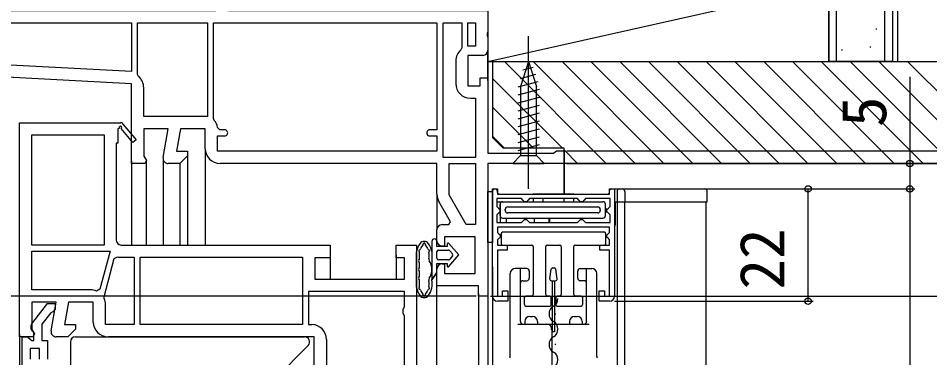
# Model space of a CAD drawing. Units: millimetres, scale not verified. Extents: x -525 to 525, y -783 to 778.
# Drawn here: x -329.2 to -150.2, y 339.2 to 405.8 of the extents above; entities that cross this region are included whole.
import ezdxf
from ezdxf.enums import TextEntityAlignment as Align

# ---------------------------------------------------------------- set-up
doc = ezdxf.new("R2010")
doc.units = ezdxf.units.MM
doc.header["$LTSCALE"] = 4
for name, color, linetype in [('0-2_YKK_11', 7, 'Continuous'), ('0-4_YKK_12', 2, 'Continuous'), ('0-5_YKK_13', 4, 'Continuous'), ('0-7_YKK_D', 6, 'Continuous'), ('0-9_YSS_K', 3, 'Continuous'), ('0-A_YSS_KE', 3, 'Continuous')]:
    doc.layers.add(name, color=color, linetype=linetype)
doc.styles.add('ＭＳ ゴシック', font='')
doc.styles.get('ＭＳ ゴシック').set_extended_font_data('MS Gothic')

msp = doc.modelspace()

# ---------------------------------------------------------------- linework, layer by layer
at = {"layer": '0-2_YKK_11'}
for p, q in [((-243.299, 397.4), (-243.299, 393)), ((-219.099, 370.1), (-219.399, 370.4)), ((-246.999, 362.1), (-246.999, 364.3)), ((-308.999, 358.9), (-306.499, 358.9))]:
    msp.add_line(p, q, dxfattribs=at)
for points in [[(-350.999, 407.3), (-290.399, 407.3), (-290.399, 435.3), (-286.999, 435.3), (-286.999, 433.4), (-287.499, 432.9), (-287.999, 432.4), (-287.999, 407.3), (-236.999, 407.3), (-236.999, 403.058), (-237.119, 402.875), (-237.119, 402.325), (-236.999, 402.142), (-236.999, 399.5)], [(-305.623, 394.376), (-305.799, 394.758), (-305.799, 404.9), (-292.099, 404.9)], [(-292.099, 404.9), (-292.099, 386.5), (-304.599, 386.5), (-304.599, 392.165)], [(-290.899, 404.9), (-246.999, 404.9), (-246.999, 383.9), (-248.399, 383.9)], [(-290.761, 385.755), (-290.899, 386.1), (-290.899, 404.9)], [(-245.799, 378.5), (-245.799, 404.9), (-242.099, 404.9), (-242.099, 399.992), (-242.277, 399.61)], [(-237.999, 398.5), (-240.899, 398.5), (-240.899, 392.5), (-238.499, 392.5), (-238.499, 394.1), (-236.999, 394.1), (-236.999, 379.3), (-224.091, 379.3), (-223.795, 379.55), (-223.499, 379.8), (-221.999, 379.8), (-221.999, 377.3), (-236.999, 377.3), (-236.999, 351.3), (-238.799, 351.3), (-238.799, 353.3), (-246.999, 353.3), (-246.999, 356.6)], [(-300.784, 378.474), (-299.792, 384.1), (-304.599, 384.1), (-304.599, 378.744), (-304.057, 377.876), (-304.376, 377.3), (-306.999, 377.3), (-306.999, 392.942), (-351.052, 395.25)], [(-240.399, 390.1), (-239.399, 390.1), (-239.399, 378.5), (-245.799, 378.5)], [(-328.999, 343.3), (-328.999, 385.3), (-309.133, 385.3), (-308.999, 385.377), (-306.094, 381.959), (-306.704, 381.441), (-309.015, 384.161)], [(-309.393, 384.226), (-309.699, 384.049), (-309.699, 381.3), (-309.999, 381.3), (-309.999, 362.3)], [(-292.499, 380.2), (-292.499, 384.1), (-297.355, 384.1), (-298.131, 379.7), (-295.999, 379.7), (-295.999, 378.8), (-297.499, 377.3), (-299.799, 377.3)], [(-288.699, 383.9), (-289.615, 383.9), (-290.112, 384.348)], [(-248.399, 382.7), (-246.999, 382.7), (-246.999, 379.7), (-290.099, 379.7), (-290.099, 382.7), (-288.699, 382.7)], [(-246.999, 371.273), (-246.999, 377.3), (-289.599, 377.3)], [(-236.099, 351.3), (-236.099, 372.3), (-235.099, 372.3), (-235.099, 371.3), (-213.099, 371.3), (-213.099, 372.3), (-212.099, 372.3), (-212.099, 351.3)], [(-245.999, 365.3), (-244.654, 365.3), (-244.327, 365.867), (-246.611, 369.823)], [(-219.399, 370.4), (-228.799, 370.4), (-229.099, 370.1), (-229.399, 369.8), (-229.799, 369.8), (-230.099, 370.1), (-230.399, 370.4), (-235.199, 370.4), (-235.199, 368.85), (-234.899, 368.55), (-234.599, 368.25), (-234.599, 367.85), (-234.899, 367.55), (-235.199, 367.25), (-235.199, 365.7), (-230.399, 365.7), (-230.099, 366), (-229.799, 366.3), (-229.399, 366.3), (-229.099, 366), (-228.799, 365.7), (-219.399, 365.7), (-219.099, 366), (-218.799, 366.3), (-218.399, 366.3), (-218.099, 366), (-217.799, 365.7), (-212.999, 365.7), (-212.999, 367.25), (-213.299, 367.55), (-213.599, 367.85), (-213.599, 368.25), (-213.299, 368.55), (-212.999, 368.85), (-212.999, 370.4), (-217.799, 370.4), (-218.099, 370.1), (-218.399, 369.8), (-218.799, 369.8), (-219.099, 370.1)], [(-213.099, 364.8), (-235.099, 364.8), (-235.099, 363.77), (-234.899, 363.57), (-234.599, 363.27), (-234.599, 362.83), (-234.899, 362.53), (-235.099, 362.33), (-235.099, 361.3), (-233.199, 361.3), (-233.199, 360.3), (-235.099, 360.3), (-235.099, 351.3), (-234.099, 351.3), (-234.099, 352.3), (-233.099, 352.3), (-233.099, 350.3), (-235.099, 350.3)], [(-213.099, 350.3), (-215.099, 350.3), (-215.099, 352.3), (-214.099, 352.3), (-214.099, 351.3), (-213.099, 351.3), (-213.099, 360.297), (-214.999, 360.297), (-214.999, 361.297), (-213.099, 361.297), (-213.099, 362.35), (-213.299, 362.55), (-213.599, 362.85), (-213.599, 363.25), (-213.299, 363.55), (-213.099, 363.75), (-213.099, 364.8)], [(-245.999, 357.6), (-245.499, 357.6), (-245.499, 355.7), (-239.499, 355.7), (-239.499, 362.9), (-245.499, 362.9), (-245.499, 361.1), (-245.999, 361.1)], [(-326.599, 360.1), (-311.22, 360.1), (-313.225, 352.616), (-313.898, 352.283)], [(-314.999, 352.5), (-326.599, 352.5), (-326.599, 360.1)], [(-308.999, 361.3), (-267.999, 361.3), (-267.999, 358.8), (-270.999, 358.8), (-270.999, 354.6), (-253.399, 354.6), (-253.399, 358.8), (-254.999, 358.8), (-254.999, 361.3), (-250.999, 361.3), (-250.999, 320.3)], [(-312.355, 350.791), (-312.382, 351.126), (-310.371, 358.632), (-309.774, 358.989)], [(-306.499, 358.9), (-306.499, 345.7), (-312.099, 345.7), (-312.099, 349.6)], [(-253.399, 352.2), (-272.199, 352.2), (-272.199, 345.7), (-271.599, 345.7)], [(-268.699, 342.8), (-268.699, 330.895), (-269.149, 330.397), (-269.599, 329.9), (-269.599, 321.7), (-253.399, 321.7), (-253.399, 325.434), (-253.649, 325.867), (-253.649, 326.733), (-253.399, 327.166), (-253.399, 333.434), (-253.649, 333.867), (-253.649, 334.733), (-253.399, 335.166), (-253.399, 347.434), (-253.649, 347.867), (-253.649, 348.733), (-253.399, 349.166), (-253.399, 352.2)], [(-322.784, 344.474), (-321.792, 350.1), (-326.599, 350.1), (-326.599, 344.744), (-326.057, 343.876), (-326.376, 343.3), (-328.999, 343.3)], [(-326.586, 345.817), (-323.474, 349.801), (-321.999, 349.801), (-321.999, 348.699), (-322.475, 348.2), (-322.844, 348.008), (-324.599, 345.762), (-324.599, 342.601), (-323.499, 342.601), (-323.499, 338.933)], [(-314.499, 346.2), (-314.499, 350.1), (-319.355, 350.1), (-320.131, 345.7), (-317.999, 345.7), (-317.999, 344.8), (-319.499, 343.3), (-321.799, 343.3)], [(-328.499, 338.933), (-328.499, 343.301), (-327.399, 343.301), (-326.903, 342.863), (-326.606, 342.601), (-326.199, 342.601), (-326.199, 344.001), (-326.399, 344.401)], [(-251.999, 319.3), (-272.188, 319.3), (-273.225, 316.559), (-273.973, 316.841), (-272.499, 320.739), (-272.499, 321.634), (-272.749, 322.067), (-272.999, 322.5), (-272.999, 323.8), (-271.999, 323.8), (-271.999, 332.8), (-271.099, 332.8), (-271.099, 343.3), (-311.599, 343.3)], [(-325.099, 338.933), (-325.099, 341.001), (-326.899, 341.001), (-326.899, 338.933)]]:
    msp.add_lwpolyline(points, dxfattribs=at)
for points in [[(-306.999, 395.345), (-349.599, 397.578), (-349.599, 404.9), (-306.999, 404.9)], [(-239.399, 404.9), (-239.399, 400.3), (-240.899, 400.3), (-240.899, 404.9)], [(-312.399, 382.9), (-312.399, 361.3), (-326.599, 361.3), (-326.599, 382.9)], [(-239.399, 377.3), (-239.399, 365.3), (-241.228, 365.3), (-244.599, 371.139), (-244.599, 377.3)], [(-273.399, 345.7), (-305.299, 345.7), (-305.299, 358.9), (-273.399, 358.9)]]:
    msp.add_lwpolyline(points, close=True, dxfattribs=at)
for centre, radius, start, end in [((-240.399, 397.4), 2.9, 130.36099, 179.99999), ((-237.999, 399.5), 1, 270.00001, 359.99999), ((-307.499, 392.165), 2.9, 359.99999, 49.67978), ((-240.399, 393), 2.9, 180.00001, 269.99999), ((-292.499, 384.1), 2.4, 5.9378, 43.60284), ((-309.177, 384.351), 0.25, 310.35701, 210), ((-288.699, 383.3), 0.6, 269.99999, 90.00001), ((-248.399, 383.3), 0.6, 89.99999, 270.00001), ((-289.599, 380.2), 2.9, 180.00001, 269.99999), ((-299.799, 378.3), 1, 170.00002, 270), ((-244.099, 371.273), 2.9, 179.99998, 209.99999), ((-245.999, 364.3), 1, 90.00001, 179.99999), ((-308.999, 362.3), 1, 180.00001, 269.99999), ((-245.999, 362.1), 1, 180.00001, 269.99999), ((-308.999, 362.3), 3.4, 256.82613, 269.99998), ((-245.999, 356.6), 1, 90.00001, 179.99999), ((-314.999, 349.6), 2.9, 67.68615, 89.99999), ((-235.099, 351.3), 1, 180.00001, 269.99999), ((-213.099, 351.3), 1, 270.00001, 359.99999), ((-314.999, 349.6), 2.9, 359.99996, 24.25263), ((-325.799, 345.201), 1, 141.91328, 233.13011), ((-311.599, 346.2), 2.9, 180.00001, 269.99999), ((-271.599, 342.8), 2.9, 0.00001, 89.99999), ((-321.799, 344.3), 1, 169.99999, 269.99998)]:
    msp.add_arc(centre, radius, start, end, dxfattribs=at)
at = {"layer": '0-4_YKK_12'}
for p, q in [((-236.999, 399.5), (-236.999, 393.6)), ((-236.999, 393.6), (-236.999, 399.5)), ((-292.499, 380.2), (-292.499, 361.3)), ((-300.799, 378.3), (-300.799, 361.3)), ((-295.999, 379.007), (-295.999, 361.3)), ((-306.999, 377.8), (-306.999, 361.3)), ((-304.099, 377.8), (-304.099, 361.3)), ((-297.499, 377.345), (-297.499, 361.3)), ((-221.999, 377.8), (-221.999, 371.3)), ((-221.999, 371.3), (-221.999, 377.8)), ((-246.999, 371.273), (-246.999, 364.3)), ((-211.599, 369.8), (-211.599, 208.8)), ((-210.099, 208.8), (-210.099, 369.8)), ((-194.099, 208.8), (-194.099, 369.8)), ((-267.999, 359.3), (-267.999, 354.6)), ((-254.999, 359.3), (-254.999, 354.6)), ((-236.099, 357.002), (-236.099, 310.3)), ((-246.999, 208.8), (-246.999, 353.8)), ((-238.799, 351.8), (-238.799, 310.28)), ((-236.999, 351.8), (-236.999, 310.283)), ((-224.479, 350.7), (-224.479, 350.8)), ((-223.719, 347.7), (-223.719, 347.9)), ((-224.479, 344.7), (-224.479, 344.9)), ((-328.999, 343.8), (-328.999, 208.8)), ((-328.503, 208.8), (-328.503, 342.3)), ((-223.719, 341.7), (-223.719, 341.9))]:
    msp.add_line(p, q, dxfattribs=at)
for centre, start, end in [((-223.261, 347.8), 119.20254, 240.79746), ((-224.938, 350.8), 299.20254, 359.99929), ((-224.938, 344.8), 299.20254, 60.79746), ((-223.261, 341.8), 119.20254, 240.79746), ((-224.938, 338.8), 299.20254, 60.79746)]:
    msp.add_arc(centre, 1.718, start, end, dxfattribs=at)
at = {"layer": '0-5_YKK_13'}
for p, q in [((-228.999, 372.3), (-228.999, 402.3)), ((-228.999, 397.3), (-230.549, 392.384)), ((-228.061, 396.153), (-230.111, 395.604)), ((-228.999, 397.3), (-227.449, 392.384)), ((-227.609, 394.721), (-230.645, 393.908)), ((-227.158, 393.289), (-231.099, 392.233)), ((-230.549, 392.384), (-230.549, 378.85)), ((-227.449, 378.85), (-227.449, 392.384)), ((-226.899, 391.806), (-231.099, 390.68)), ((-226.899, 390.253), (-231.099, 389.127)), ((-226.899, 388.7), (-231.099, 387.574)), ((-226.899, 387.147), (-231.099, 386.021)), ((-226.899, 385.594), (-231.099, 384.469)), ((-226.899, 384.041), (-231.099, 382.916)), ((-226.899, 382.488), (-231.099, 381.363)), ((-226.899, 380.935), (-231.099, 379.81)), ((-232.099, 377.3), (-230.549, 378.85)), ((-230.549, 378.85), (-227.449, 378.85)), ((-225.899, 377.3), (-227.449, 378.85)), ((-232.099, 377.3), (-225.899, 377.3)), ((-236.099, 369.8), (-236.099, 371.8)), ((-235.099, 371.6), (-235.099, 371.8)), ((-234.799, 371.3), (-213.399, 371.3)), ((-220.099, 371.3), (-228.099, 371.3)), ((-222.099, 371.3), (-226.099, 371.3)), ((-213.099, 371.6), (-213.099, 372)), ((-212.799, 372.3), (-194.399, 372.3)), ((-211.599, 371.8), (-211.599, 369.8)), ((-210.099, 371.8), (-210.099, 369.8)), ((-193.899, 369.8), (-193.899, 371.8)), ((-235.199, 369.8), (-214.399, 369.8)), ((-234.599, 369.8), (-234.599, 365.7)), ((-234.599, 369.3), (-234.599, 367.1)), ((-234.599, 367.1), (-234.599, 369.3)), ((-228.099, 370.4), (-228.099, 369.8)), ((-226.099, 369.8), (-226.099, 370.4)), ((-222.099, 370.4), (-222.099, 369.8)), ((-220.099, 369.8), (-220.099, 370.4)), ((-213.899, 367.1), (-213.899, 369.3)), ((-211.899, 365.3), (-211.899, 369.8)), ((-211.899, 369.8), (-193.899, 369.8)), ((-233.599, 368.1), (-233.599, 368.3)), ((-233.099, 368.8), (-215.399, 368.8)), ((-215.399, 367.6), (-233.099, 367.6)), ((-214.899, 368.3), (-214.899, 368.1)), ((-213.596, 368.296), (-213.899, 368.6)), ((-213.899, 367.6), (-213.599, 367.9)), ((-234.099, 366.6), (-214.399, 366.6)), ((-233.299, 365.7), (-233.299, 366.6)), ((-229.599, 366.3), (-229.899, 366.6)), ((-229.299, 366.6), (-229.599, 366.3)), ((-227.899, 366.6), (-227.899, 365.7)), ((-224.999, 366.6), (-224.999, 365.7)), ((-224.799, 365.7), (-224.799, 366.6)), ((-218.599, 366.3), (-218.899, 366.6)), ((-218.299, 366.6), (-218.599, 366.3)), ((-214.099, 363.797), (-234.099, 363.797)), ((-247.999, 362.001), (-247.999, 354.451)), ((-246.999, 361), (-246.999, 362)), ((-246.999, 361), (-246.999, 362)), ((-234.399, 363.497), (-234.399, 361.597)), ((-213.799, 361.597), (-213.799, 363.497)), ((-250.999, 353.009), (-250.999, 359.991)), ((-244.999, 361), (-246.999, 361)), ((-246.999, 358.7), (-246.999, 360)), ((-246.699, 360.3), (-244.699, 360.3)), ((-244.999, 361.498), (-244.999, 361)), ((-242.699, 359.35), (-244.643, 361.629)), ((-244.471, 360.195), (-243.917, 359.545)), ((-234.099, 361.297), (-228.399, 361.297)), ((-228.099, 360.997), (-228.099, 351.597)), ((-225.599, 351.597), (-225.599, 360.997)), ((-225.299, 361.297), (-222.899, 361.297)), ((-222.599, 360.997), (-222.599, 351.597)), ((-220.099, 351.597), (-220.099, 360.997)), ((-219.799, 361.297), (-214.099, 361.297)), ((-250.399, 358.709), (-250.399, 359.712)), ((-244.699, 358.4), (-246.699, 358.4)), ((-244.643, 357.071), (-242.699, 359.35)), ((-243.917, 359.155), (-244.471, 358.505)), ((-250.399, 357.029), (-250.399, 357.651)), ((-246.999, 357.7), (-244.999, 357.7)), ((-246.999, 355.9), (-246.999, 357.7)), ((-246.999, 355.9), (-246.999, 357.7)), ((-244.999, 357.7), (-244.999, 357.202)), ((-229.349, 356.7), (-231.599, 356.7)), ((-230.599, 346.3), (-230.599, 356.7)), ((-224.801, 354.642), (-224.534, 356.542)), ((-224.237, 356.8), (-223.961, 356.8)), ((-223.397, 354.642), (-223.664, 356.542)), ((-218.849, 356.7), (-216.599, 356.7)), ((-217.599, 346.3), (-217.599, 356.7)), ((-250.399, 355.349), (-250.399, 355.971)), ((-232.599, 339.418), (-232.599, 355.7)), ((-228.849, 356.2), (-228.849, 354.8)), ((-219.349, 354.8), (-219.349, 356.2)), ((-215.599, 339.418), (-215.599, 355.7)), ((-250.399, 353.288), (-250.399, 354.291)), ((-230.099, 354.3), (-229.349, 354.3)), ((-224.504, 354.3), (-223.694, 354.3)), ((-223.899, 354.3), (-223.899, 344.3)), ((-218.099, 354.3), (-218.849, 354.3)), ((-229.849, 350.997), (-229.849, 349.797)), ((-228.399, 351.297), (-229.549, 351.297)), ((-224.849, 351.297), (-225.299, 351.297)), ((-224.549, 349.597), (-224.549, 350.997)), ((-223.649, 350.997), (-223.649, 349.597)), ((-222.899, 351.297), (-223.349, 351.297)), ((-218.649, 351.297), (-219.799, 351.297)), ((-218.349, 349.797), (-218.349, 350.997)), ((-229.349, 349.297), (-224.849, 349.297)), ((-223.349, 349.297), (-218.849, 349.297)), ((-231.099, 345.8), (-217.099, 345.8)), ((-229.749, 346.3), (-229.749, 345.8)), ((-228.749, 347.3), (-228.249, 347.3)), ((-227.249, 346.3), (-227.249, 345.8)), ((-220.949, 346.3), (-220.949, 345.8)), ((-219.949, 347.3), (-219.449, 347.3)), ((-218.449, 346.3), (-218.449, 345.8)), ((-224.399, 344.8), (-224.399, 334.3)), ((-319.004, 342.3), (-319.004, 334.3)), ((-318.004, 343.3), (-273.004, 343.3)), ((-280.297, 333.593), (-272.297, 341.593))]:
    msp.add_line(p, q, dxfattribs=at)
msp.add_lwpolyline([(-236.099, 361.8), (-237.019, 361.8), (-237.019, 371.8), (-236.099, 371.8)], close=True, dxfattribs=at)
for points in [[(-247.999, 354.451), (-246.999, 355.9), (-247.999, 354.451)], [(-223.899, 344.3), (-224.299, 344.3), (-224.299, 354.3)]]:
    msp.add_lwpolyline(points, dxfattribs=at)
for centre, radius, start, end in [((-235.599, 371.8), 0.5, 90, 180), ((-235.599, 371.8), 0.5, 0, 90), ((-234.799, 371.6), 0.3, 180, 270), ((-213.399, 371.6), 0.3, 270, 0), ((-212.799, 372), 0.3, 90, 180), ((-211.099, 371.8), 0.5, 90, 180), ((-210.599, 371.8), 0.5, 0, 90), ((-194.399, 371.8), 0.5, 0, 90), ((-234.099, 369.3), 0.5, 90, 180), ((-214.399, 369.3), 0.5, 0, 90), ((-234.099, 367.1), 0.5, 180, 270), ((-233.099, 368.3), 0.5, 90, 180), ((-233.099, 368.1), 0.5, 180, 270), ((-215.399, 368.3), 0.5, 0, 90), ((-215.399, 368.1), 0.5, 270, 0), ((-214.399, 367.1), 0.5, 270, 0), ((-212.399, 365.3), 0.5, 306.8699, 360), ((-234.099, 363.497), 0.3, 90, 180), ((-214.099, 363.497), 0.3, 0, 90), ((-249.499, 361.001), 1, 37.38277, 142.61723), ((-247.499, 362.001), 0.5, 0.11462, 179.88538), ((-247.499, 362), 0.5, 0.00002, 0.11467), ((-250.399, 359.991), 0.6, 167.56012, 180), ((-247.274, 359.301), 3.8, 142.61723, 167.56012), ((-250.351, 360.181), 0.2, 107.41595, 215.89399), ((-250.999, 359.712), 0.6, 0, 35.89399), ((-250.501, 360.658), 0.3, 287.41595, 337.1967), ((-247.274, 359.301), 3.2, 141.12634, 157.1967), ((-249.999, 361.498), 0.3, 321.12634, 0.38612), ((-249.499, 361.501), 0.2, 359.61393, 180.38612), ((-248.999, 361.498), 0.3, 179.61393, 218.87367), ((-251.724, 359.301), 3.2, 22.8033, 38.87367), ((-248.498, 360.658), 0.3, 202.8033, 252.58405), ((-251.724, 359.301), 3.8, 11.41207, 37.38277), ((-248.647, 360.181), 0.2, 319.31808, 72.58405), ((-248.268, 359.855), 0.3, 139.31808, 189.09882), ((-246.699, 360), 0.3, 90, 180), ((-244.797, 361.498), 0.202, 40.46381, 180), ((-244.699, 360), 0.3, 40.46381, 90), ((-234.099, 361.597), 0.3, 180, 270), ((-228.399, 360.997), 0.3, 0, 90), ((-225.299, 360.997), 0.3, 90, 180), ((-222.899, 360.997), 0.3, 0, 90), ((-219.799, 360.997), 0.3, 90, 180), ((-214.099, 361.597), 0.3, 270, 360), ((-250.399, 358.18), 0.2, 138.59038, 221.40962), ((-250.999, 358.709), 0.6, 318.59038, 0), ((-247.999, 358.549), 0.6, 168.58793, 212.63687), ((-251.724, 359.301), 3.2, 348.58793, 9.09882), ((-251.199, 356.5), 3.2, 327.36313, 32.63687), ((-246.699, 358.7), 0.3, 180, 270), ((-244.699, 358.7), 0.3, 270, 319.53619), ((-244.145, 359.35), 0.3, 319.53619, 40.46381), ((-250.399, 356.5), 0.2, 138.59038, 221.40962), ((-250.999, 357.651), 0.6, 0, 41.40962), ((-250.999, 357.029), 0.6, 318.59038, 0), ((-250.999, 355.971), 0.6, 0, 41.40962), ((-244.797, 357.202), 0.202, 180.00003, 319.53622), ((-231.599, 355.7), 1, 90, 180), ((-229.349, 356.2), 0.5, 0, 90), ((-224.237, 356.5), 0.3, 90, 172), ((-223.961, 356.5), 0.3, 8, 90), ((-218.849, 356.2), 0.5, 90, 180), ((-216.599, 355.7), 1, 360, 90), ((-250.399, 354.82), 0.2, 138.59038, 221.40962), ((-250.999, 355.349), 0.6, 318.59038, 0), ((-250.999, 354.291), 0.6, 0, 41.40962), ((-247.999, 354.451), 0.6, 147.36313, 191.41207), ((-229.349, 354.8), 0.5, 270, 0), ((-224.504, 354.6), 0.3, 172, 270), ((-223.694, 354.6), 0.3, 270, 8), ((-218.849, 354.8), 0.5, 180, 270), ((-250.399, 353.009), 0.6, 180, 192.43989), ((-247.274, 353.699), 3.8, 192.43989, 217.38277), ((-250.351, 352.819), 0.2, 144.106, 252.58405), ((-250.999, 353.288), 0.6, 324.106, 0), ((-251.724, 353.699), 3.8, 322.61723, 11.41207), ((-251.724, 353.699), 3.2, 350.90118, 11.41207), ((-248.647, 352.819), 0.2, 287.41595, 40.68193), ((-248.268, 353.145), 0.3, 170.90118, 220.68193), ((-230.099, 353.8), 0.5, 90, 180), ((-218.099, 353.8), 0.5, 360, 90), ((-250.501, 352.342), 0.3, 22.8033, 72.58405), ((-249.499, 351.999), 1, 217.38277, 322.61723), ((-247.274, 353.699), 3.2, 202.8033, 218.87367), ((-249.999, 351.502), 0.3, 359.61392, 38.87367), ((-249.499, 351.499), 0.2, 179.61392, 0.38608), ((-248.999, 351.502), 0.3, 141.12633, 180.38608), ((-251.724, 353.699), 3.2, 321.12633, 337.1967), ((-248.498, 352.342), 0.3, 107.41595, 157.1967), ((-229.549, 350.997), 0.3, 90, 180), ((-228.399, 351.597), 0.3, 270, 0), ((-225.299, 351.597), 0.3, 180, 270), ((-224.849, 350.997), 0.3, 0, 90), ((-223.349, 350.997), 0.3, 90, 180), ((-222.899, 351.597), 0.3, 270, 0), ((-219.799, 351.597), 0.3, 180, 270), ((-218.649, 350.997), 0.3, 360, 90), ((-229.349, 349.797), 0.5, 180, 270), ((-224.849, 349.597), 0.3, 270, 0), ((-223.349, 349.597), 0.3, 180, 270), ((-218.849, 349.797), 0.5, 270, 360), ((-230.099, 346.3), 0.5, 180, 270), ((-228.749, 346.3), 1, 90, 180), ((-228.249, 346.3), 1, 360, 90), ((-225.399, 344.8), 1, 360, 90), ((-219.949, 346.3), 1, 90, 180), ((-219.449, 346.3), 1, 360, 90), ((-218.099, 346.3), 0.5, 270, 360), ((-318.004, 342.3), 1, 90, 180), ((-273.004, 342.3), 1, 315, 90), ((-233.099, 339.418), 0.5, 333.43495, 0), ((-215.099, 339.418), 0.5, 180, 206.56505)]:
    msp.add_arc(centre, radius, start, end, dxfattribs=at)
at = {"layer": '0-7_YKK_D'}
for p, q in [((-154.099, 394.281), (-154.099, 377.3)), ((-221.499, 379.8), (-92.999, 379.8)), ((-221.499, 377.3), (-92.999, 377.3)), ((-221.499, 377.3), (-72.999, 377.3)), ((-221.499, 377.3), (-72.999, 377.3)), ((-221.499, 377.3), (-92.999, 377.3)), ((-221.499, 377.3), (-153.099, 377.3)), ((-154.099, 377.3), (-154.099, 372.3)), ((-211.599, 372.3), (-173.099, 372.3)), ((-211.599, 372.3), (-153.099, 372.3)), ((-211.599, 372.3), (-153.099, 372.3)), ((-174.099, 350.3), (-174.099, 372.3)), ((-154.099, 372.3), (-154.099, 37.3)), ((-239.299, 351.3), (-432.999, 351.3)), ((-236.499, 351.3), (-92.999, 351.3)), ((-236.499, 351.3), (-92.999, 351.3)), ((-236.499, 351.3), (-112.999, 351.3)), ((-212.099, 350.3), (-173.099, 350.3))]:
    msp.add_line(p, q, dxfattribs=at)
for centre in [(-154.099, 377.3), (-174.099, 372.3), (-154.099, 372.3), (-154.099, 372.3), (-174.099, 350.3)]:
    msp.add_circle(centre, 0.637, dxfattribs=at)
at = {"layer": '0-9_YSS_K'}
for p, q in [((-168.499, 397.3), (-168.499, 547.3)), ((-158.999, 397.3), (-158.999, 547.3)), ((-156.499, 547.3), (-156.499, 397.3)), ((-236.999, 397.3), (-169.999, 412.3)), ((-160.8, 403.679), (-160.6, 403.679)), ((-167.514, 399.579), (-167.314, 399.579)), ((-161.973, 400.185), (-161.773, 400.185)), ((-233.721, 397.3), (-213.721, 377.3)), ((-228.064, 397.3), (-208.064, 377.3)), ((-222.407, 397.3), (-202.407, 377.3)), ((-216.75, 397.3), (-196.75, 377.3)), ((-211.094, 397.3), (-191.094, 377.3)), ((-205.437, 397.3), (-185.437, 377.3)), ((-199.78, 397.3), (-179.78, 377.3)), ((-194.123, 397.3), (-174.123, 377.3)), ((-188.466, 397.3), (-168.466, 377.3)), ((-182.809, 397.3), (-162.809, 377.3)), ((-177.152, 397.3), (-157.152, 377.3)), ((-171.496, 397.3), (-151.496, 377.3)), ((-165.839, 397.3), (-145.839, 377.3)), ((-160.182, 397.3), (-140.182, 377.3)), ((-154.525, 397.3), (-136.999, 379.774)), ((-235.999, 393.921), (-222.357, 380.279)), ((-235.999, 388.264), (-228.035, 380.3)), ((-235.999, 382.608), (-233.692, 380.3)), ((-222.02, 379.942), (-219.378, 377.3))]:
    msp.add_line(p, q, dxfattribs=at)
msp.add_lwpolyline([(-236.999, 397.3), (-169.999, 397.3), (-169.999, 412.3), (-236.999, 412.3)], close=True, dxfattribs=at)
at = {"layer": '0-A_YSS_KE'}
for p, q in [((-169.999, 547.3), (-169.999, 397.3)), ((-157.499, 547.3), (-157.499, 397.3)), ((-157.499, 397.3), (-169.999, 397.3))]:
    msp.add_line(p, q, dxfattribs=at)
for points in [[(-235.999, 397.3), (-136.999, 397.3), (-136.999, 379.3)], [(-138.999, 377.3), (-221.999, 377.3), (-221.999, 380.3), (-233.999, 380.3), (-235.999, 382.3), (-235.999, 397.3)]]:
    msp.add_lwpolyline(points, dxfattribs=at)

# ---------------------------------------------------------------- texts
at = {"layer": '0-7_YKK_D', "style": 'ＭＳ ゴシック'}
for s, p in [('5', (-156.099, 384.44)), ('22', (-176.099, 352.573))]:
    msp.add_text(s, height=8.798, rotation=90, dxfattribs=at).set_placement(p, align=Align.BOTTOM_LEFT)

doc.saveas('drawing.dxf')
